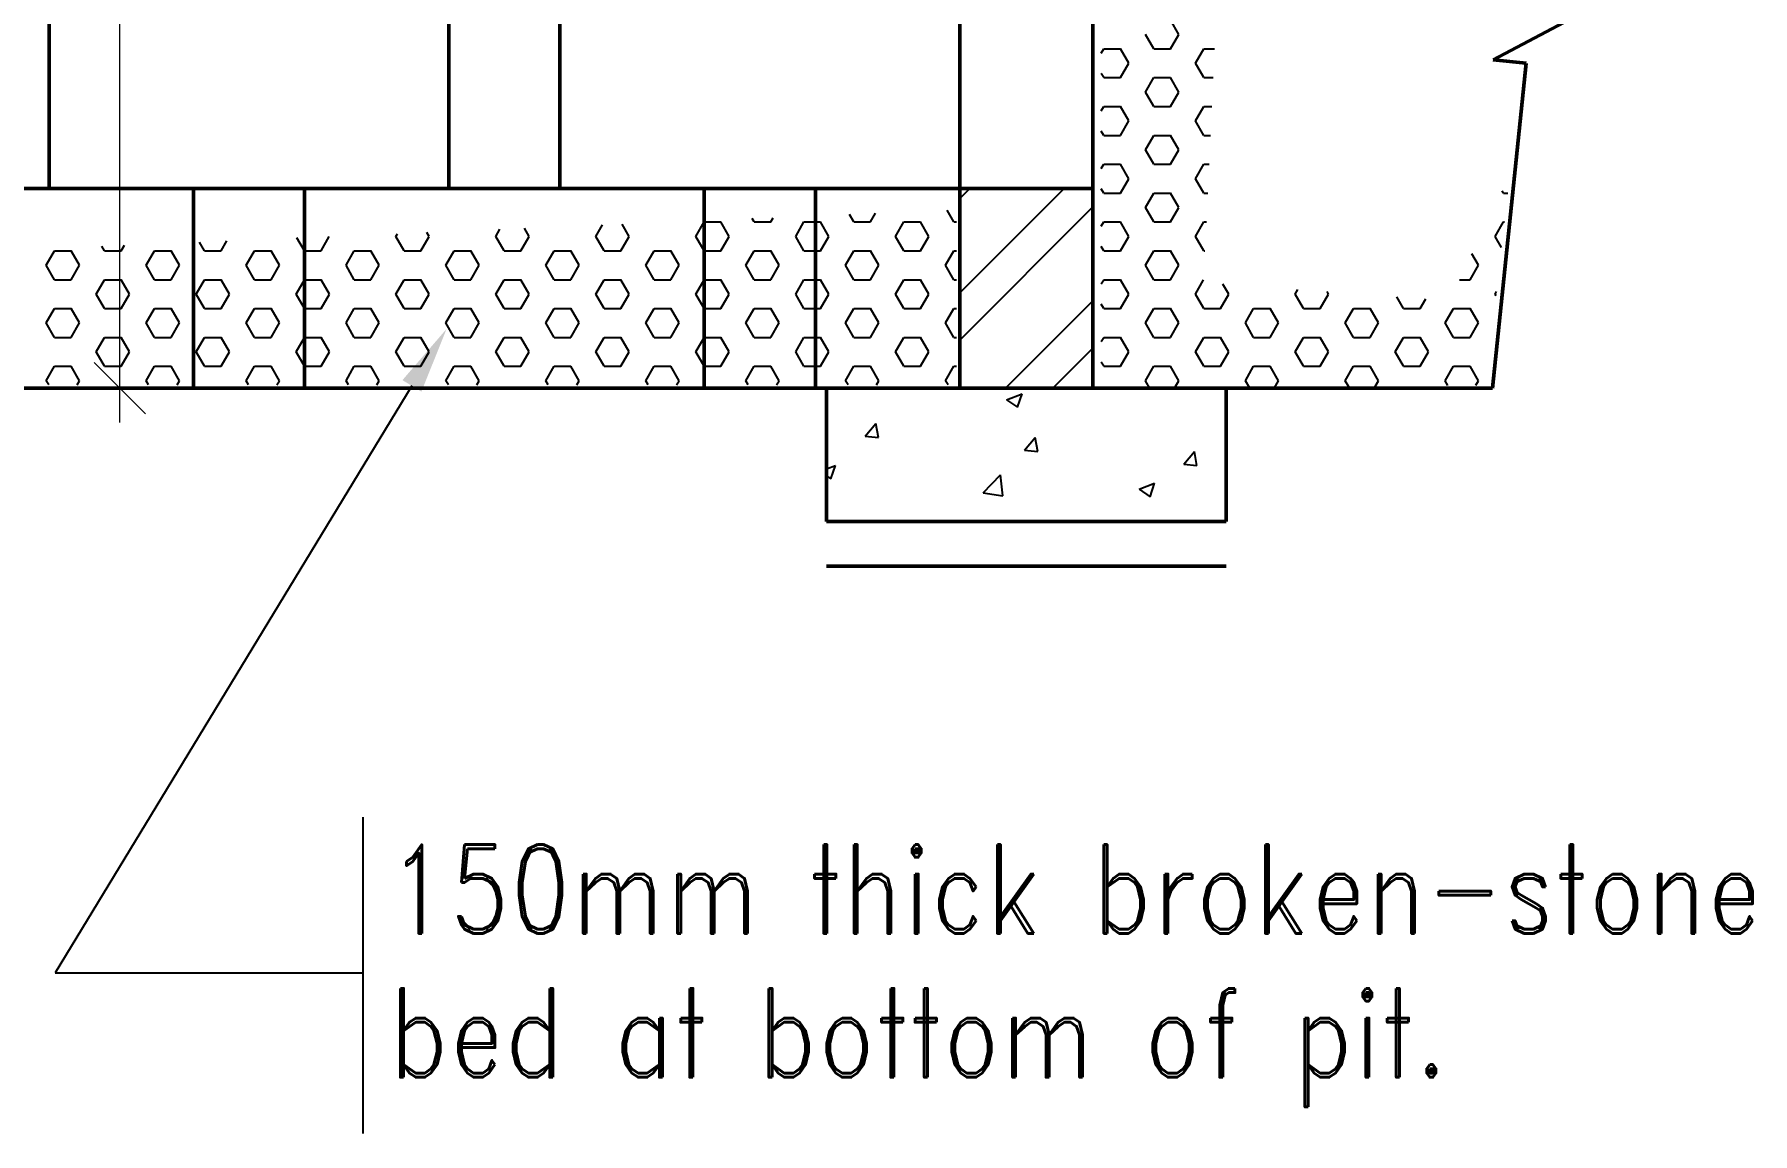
# Model space of a CAD drawing. Header units: inches. Extents: x 23 to 2032867, y 13 to 664695.
# Drawn here: x 1074207 to 1077375, y 493148 to 495174 of the extents above; entities that cross this region are included whole.
import ezdxf

# ---------------------------------------------------------------- set-up
doc = ezdxf.new("R2010")
doc.units = ezdxf.units.IN
doc.header["$MEASUREMENT"] = 0
for name, color, linetype, lineweight in [('DIMINT', 4, 'Continuous', 0), ('TXT2', 7, 'Continuous', 0), ('WALLS', 7, 'Continuous', 50)]:
    doc.layers.add(name, color=color, linetype=linetype, lineweight=lineweight)
doc.styles.add('TXT1', font='romand__.ttf', dxfattribs={"width": 0.8, "height": 100})

msp = doc.modelspace()

# ---------------------------------------------------------------- linework, layer by layer
at = {"color": 0}
for p, q in [((1076270.98, 495147.83, 0), (1076255.624, 495174.428, 0)), ((1076317.049, 495174.428, 0), (1076301.693, 495201.025, 0)), ((1076301.693, 495147.83, 0), (1076317.049, 495174.428, 0)), ((1076174.338, 495140.028, 0), (1076178.843, 495147.83, 0)), ((1076178.843, 495147.83, 0), (1076209.555, 495147.83, 0)), ((1076224.911, 495121.232, 0), (1076209.555, 495147.83, 0)), ((1076270.98, 495147.83, 0), (1076301.693, 495147.83, 0)), ((1076347.761, 495121.232, 0), (1076363.118, 495147.83, 0)), ((1076363.118, 495147.83, 0), (1076383.29, 495147.83, 0)), ((1076209.555, 495094.634, 0), (1076224.911, 495121.232, 0)), ((1076363.118, 495094.634, 0), (1076347.761, 495121.232, 0)), ((1076178.843, 495094.634, 0), (1076174.338, 495102.436, 0)), ((1076178.843, 495094.634, 0), (1076209.555, 495094.634, 0)), ((1076255.624, 495068.036, 0), (1076270.98, 495094.634, 0)), ((1076270.98, 495094.634, 0), (1076301.693, 495094.634, 0)), ((1076317.049, 495068.036, 0), (1076301.693, 495094.634, 0)), ((1076363.118, 495094.634, 0), (1076380.751, 495094.634, 0)), ((1076270.98, 495041.439, 0), (1076255.624, 495068.036, 0)), ((1076301.693, 495041.439, 0), (1076317.049, 495068.036, 0)), ((1076174.338, 495033.637, 0), (1076178.843, 495041.439, 0)), ((1076178.843, 495041.439, 0), (1076209.555, 495041.439, 0)), ((1076224.911, 495014.841, 0), (1076209.555, 495041.439, 0)), ((1076209.555, 494988.243, 0), (1076224.911, 495014.841, 0)), ((1076270.98, 495041.439, 0), (1076301.693, 495041.439, 0)), ((1076347.761, 495014.841, 0), (1076363.118, 495041.439, 0)), ((1076363.118, 494988.243, 0), (1076347.761, 495014.841, 0)), ((1076363.118, 495041.439, 0), (1076378.211, 495041.439, 0)), ((1076178.843, 494988.243, 0), (1076174.338, 494996.045, 0)), ((1076178.843, 494988.243, 0), (1076209.555, 494988.243, 0)), ((1076255.624, 494961.645, 0), (1076270.98, 494988.243, 0)), ((1076270.98, 494988.243, 0), (1076301.693, 494988.243, 0)), ((1076317.049, 494961.645, 0), (1076301.693, 494988.243, 0)), ((1076363.118, 494988.243, 0), (1076375.672, 494988.243, 0)), ((1076270.98, 494935.047, 0), (1076255.624, 494961.645, 0)), ((1076301.693, 494935.047, 0), (1076317.049, 494961.645, 0)), ((1076174.338, 494927.245, 0), (1076178.843, 494935.047, 0)), ((1076178.843, 494935.047, 0), (1076209.555, 494935.047, 0)), ((1076224.911, 494908.45, 0), (1076209.555, 494935.047, 0)), ((1076270.98, 494935.047, 0), (1076301.693, 494935.047, 0)), ((1076347.761, 494908.45, 0), (1076363.118, 494935.047, 0)), ((1076363.118, 494935.047, 0), (1076373.133, 494935.047, 0)), ((1075913.107, 494697.849, 0), (1076105.856, 494890.598, 0)), ((1075913.107, 494871.585, 0), (1075932.12, 494890.598, 0)), ((1076178.843, 494881.852, 0), (1076174.338, 494889.654, 0)), ((1076209.555, 494881.852, 0), (1076224.911, 494908.45, 0)), ((1076363.118, 494881.852, 0), (1076347.761, 494908.45, 0)), ((1076915.943, 494881.852, 0), (1076913.375, 494886.3, 0)), ((1075913.107, 494610.981, 0), (1076158.807, 494856.681, 0)), ((1076178.843, 494881.852, 0), (1076209.555, 494881.852, 0)), ((1076255.624, 494855.254, 0), (1076270.98, 494881.852, 0)), ((1076270.98, 494828.656, 0), (1076255.624, 494855.254, 0)), ((1076270.98, 494881.852, 0), (1076301.693, 494881.852, 0)), ((1076317.049, 494855.254, 0), (1076301.693, 494881.852, 0)), ((1076301.693, 494828.656, 0), (1076317.049, 494855.254, 0)), ((1076363.118, 494881.852, 0), (1076370.594, 494881.852, 0)), ((1076915.943, 494881.852, 0), (1076923.875, 494881.852, 0)), ((1075242.111, 494802.058, 0), (1075254.284, 494823.142, 0)), ((1075303.536, 494802.058, 0), (1075290.474, 494824.683, 0)), ((1075426.386, 494802.058, 0), (1075441.743, 494828.656, 0)), ((1075441.743, 494828.656, 0), (1075472.455, 494828.656, 0)), ((1075487.811, 494802.058, 0), (1075472.455, 494828.656, 0)), ((1075533.88, 494828.656, 0), (1075530.281, 494834.891, 0)), ((1075533.88, 494828.656, 0), (1075564.593, 494828.656, 0)), ((1075564.593, 494828.656, 0), (1075569.147, 494836.545, 0)), ((1075610.661, 494802.058, 0), (1075626.018, 494828.656, 0)), ((1075626.018, 494828.656, 0), (1075656.73, 494828.656, 0)), ((1075672.086, 494802.058, 0), (1075656.73, 494828.656, 0)), ((1075718.155, 494828.656, 0), (1075710.135, 494842.547, 0)), ((1075718.155, 494828.656, 0), (1075748.868, 494828.656, 0)), ((1075748.868, 494828.656, 0), (1075758.065, 494844.587, 0)), ((1075794.936, 494802.058, 0), (1075810.293, 494828.656, 0)), ((1075810.293, 494828.656, 0), (1075841.005, 494828.656, 0)), ((1075856.361, 494802.058, 0), (1075841.005, 494828.656, 0)), ((1075902.43, 494828.656, 0), (1075889.99, 494850.203, 0)), ((1075902.43, 494828.656, 0), (1075907.344, 494828.656, 0)), ((1076174.338, 494820.854, 0), (1076178.843, 494828.656, 0)), ((1076178.843, 494828.656, 0), (1076209.555, 494828.656, 0)), ((1076224.911, 494802.058, 0), (1076209.555, 494828.656, 0)), ((1076270.98, 494828.656, 0), (1076301.693, 494828.656, 0)), ((1076347.761, 494802.058, 0), (1076363.118, 494828.656, 0)), ((1076363.118, 494828.656, 0), (1076368.055, 494828.656, 0)), ((1076900.586, 494802.058, 0), (1076915.943, 494828.656, 0)), ((1076915.943, 494828.656, 0), (1076917.815, 494828.656, 0)), ((1074520.368, 494775.461, 0), (1074511.104, 494791.506, 0)), ((1074551.08, 494775.461, 0), (1074561.585, 494793.655, 0)), ((1074704.643, 494775.461, 0), (1074690.958, 494799.162, 0)), ((1074735.355, 494775.461, 0), (1074750.503, 494801.697, 0)), ((1074873.561, 494802.058, 0), (1074876.448, 494807.058, 0)), ((1074888.918, 494775.461, 0), (1074873.561, 494802.058, 0)), ((1074919.63, 494775.461, 0), (1074934.986, 494802.058, 0)), ((1074934.986, 494802.058, 0), (1074930.765, 494809.37, 0)), ((1075057.836, 494802.058, 0), (1075065.366, 494815.1, 0)), ((1075073.193, 494775.461, 0), (1075057.836, 494802.058, 0)), ((1075103.905, 494775.461, 0), (1075119.261, 494802.058, 0)), ((1075119.261, 494802.058, 0), (1075110.62, 494817.027, 0)), ((1075257.468, 494775.461, 0), (1075242.111, 494802.058, 0)), ((1075288.18, 494775.461, 0), (1075303.536, 494802.058, 0)), ((1075441.743, 494775.461, 0), (1075426.386, 494802.058, 0)), ((1075472.455, 494775.461, 0), (1075487.811, 494802.058, 0)), ((1075626.018, 494775.461, 0), (1075610.661, 494802.058, 0)), ((1075656.73, 494775.461, 0), (1075672.086, 494802.058, 0)), ((1075810.293, 494775.461, 0), (1075794.936, 494802.058, 0)), ((1075841.005, 494775.461, 0), (1075856.361, 494802.058, 0)), ((1076209.555, 494775.461, 0), (1076224.911, 494802.058, 0)), ((1076363.118, 494775.461, 0), (1076347.761, 494802.058, 0)), ((1076912.445, 494781.519, 0), (1076900.586, 494802.058, 0)), ((1074228.599, 494748.863, 0), (1074243.955, 494775.461, 0)), ((1074243.955, 494775.461, 0), (1074274.668, 494775.461, 0)), ((1074290.024, 494748.863, 0), (1074274.668, 494775.461, 0)), ((1074336.093, 494775.461, 0), (1074331.249, 494783.85, 0)), ((1074336.093, 494775.461, 0), (1074366.805, 494775.461, 0)), ((1074366.805, 494775.461, 0), (1074372.667, 494785.613, 0)), ((1074412.874, 494748.863, 0), (1074428.23, 494775.461, 0)), ((1074428.23, 494775.461, 0), (1074458.943, 494775.461, 0)), ((1074474.299, 494748.863, 0), (1074458.943, 494775.461, 0)), ((1074520.368, 494775.461, 0), (1074551.08, 494775.461, 0)), ((1074597.149, 494748.863, 0), (1074612.505, 494775.461, 0)), ((1074612.505, 494775.461, 0), (1074643.218, 494775.461, 0)), ((1074658.574, 494748.863, 0), (1074643.218, 494775.461, 0)), ((1074704.643, 494775.461, 0), (1074735.355, 494775.461, 0)), ((1074781.424, 494748.863, 0), (1074796.78, 494775.461, 0)), ((1074796.78, 494775.461, 0), (1074827.493, 494775.461, 0)), ((1074842.849, 494748.863, 0), (1074827.493, 494775.461, 0)), ((1074888.918, 494775.461, 0), (1074919.63, 494775.461, 0)), ((1074965.699, 494748.863, 0), (1074981.055, 494775.461, 0)), ((1074981.055, 494775.461, 0), (1075011.768, 494775.461, 0)), ((1075027.124, 494748.863, 0), (1075011.768, 494775.461, 0)), ((1075073.193, 494775.461, 0), (1075103.905, 494775.461, 0)), ((1075149.974, 494748.863, 0), (1075165.33, 494775.461, 0)), ((1075165.33, 494775.461, 0), (1075196.043, 494775.461, 0)), ((1075211.399, 494748.863, 0), (1075196.043, 494775.461, 0)), ((1075257.468, 494775.461, 0), (1075288.18, 494775.461, 0)), ((1075334.249, 494748.863, 0), (1075349.605, 494775.461, 0)), ((1075349.605, 494775.461, 0), (1075380.318, 494775.461, 0)), ((1075395.674, 494748.863, 0), (1075380.318, 494775.461, 0)), ((1075441.743, 494775.461, 0), (1075472.455, 494775.461, 0)), ((1075518.524, 494748.863, 0), (1075533.88, 494775.461, 0)), ((1075533.88, 494775.461, 0), (1075564.593, 494775.461, 0)), ((1075579.949, 494748.863, 0), (1075564.593, 494775.461, 0)), ((1075626.018, 494775.461, 0), (1075656.73, 494775.461, 0)), ((1075702.799, 494748.863, 0), (1075718.155, 494775.461, 0)), ((1075718.155, 494775.461, 0), (1075748.868, 494775.461, 0)), ((1075764.224, 494748.863, 0), (1075748.868, 494775.461, 0)), ((1075810.293, 494775.461, 0), (1075841.005, 494775.461, 0)), ((1075887.074, 494748.863, 0), (1075902.43, 494775.461, 0)), ((1075902.43, 494775.461, 0), (1075907.344, 494775.461, 0)), ((1076178.843, 494775.461, 0), (1076174.338, 494783.263, 0)), ((1076178.843, 494775.461, 0), (1076209.555, 494775.461, 0)), ((1076255.624, 494748.863, 0), (1076270.98, 494775.461, 0)), ((1076270.98, 494775.461, 0), (1076301.693, 494775.461, 0)), ((1076317.049, 494748.863, 0), (1076301.693, 494775.461, 0)), ((1076363.118, 494775.461, 0), (1076365.516, 494775.461, 0)), ((1076869.874, 494748.863, 0), (1076857.677, 494769.989, 0)), ((1074243.955, 494722.265, 0), (1074228.599, 494748.863, 0)), ((1074274.668, 494722.265, 0), (1074290.024, 494748.863, 0)), ((1074428.23, 494722.265, 0), (1074412.874, 494748.863, 0)), ((1074458.943, 494722.265, 0), (1074474.299, 494748.863, 0)), ((1074612.505, 494722.265, 0), (1074597.149, 494748.863, 0)), ((1074643.218, 494722.265, 0), (1074658.574, 494748.863, 0)), ((1074796.78, 494722.265, 0), (1074781.424, 494748.863, 0)), ((1074827.493, 494722.265, 0), (1074842.849, 494748.863, 0)), ((1074981.055, 494722.265, 0), (1074965.699, 494748.863, 0)), ((1075011.768, 494722.265, 0), (1075027.124, 494748.863, 0)), ((1075165.33, 494722.265, 0), (1075149.974, 494748.863, 0)), ((1075196.043, 494722.265, 0), (1075211.399, 494748.863, 0)), ((1075349.605, 494722.265, 0), (1075334.249, 494748.863, 0)), ((1075380.318, 494722.265, 0), (1075395.674, 494748.863, 0)), ((1075533.88, 494722.265, 0), (1075518.524, 494748.863, 0)), ((1075564.593, 494722.265, 0), (1075579.949, 494748.863, 0)), ((1075718.155, 494722.265, 0), (1075702.799, 494748.863, 0)), ((1075748.868, 494722.265, 0), (1075764.224, 494748.863, 0)), ((1075902.43, 494722.265, 0), (1075887.074, 494748.863, 0)), ((1076270.98, 494722.265, 0), (1076255.624, 494748.863, 0)), ((1076301.693, 494722.265, 0), (1076317.049, 494748.863, 0)), ((1076854.518, 494722.265, 0), (1076869.874, 494748.863, 0)), ((1074243.955, 494722.265, 0), (1074274.668, 494722.265, 0)), ((1074320.736, 494695.667, 0), (1074336.093, 494722.265, 0)), ((1074336.093, 494722.265, 0), (1074366.805, 494722.265, 0)), ((1074382.161, 494695.667, 0), (1074366.805, 494722.265, 0)), ((1074428.23, 494722.265, 0), (1074458.943, 494722.265, 0)), ((1074505.011, 494695.667, 0), (1074520.368, 494722.265, 0)), ((1074520.368, 494722.265, 0), (1074551.08, 494722.265, 0)), ((1074566.436, 494695.667, 0), (1074551.08, 494722.265, 0)), ((1074612.505, 494722.265, 0), (1074643.218, 494722.265, 0)), ((1074689.286, 494695.667, 0), (1074704.643, 494722.265, 0)), ((1074704.643, 494722.265, 0), (1074735.355, 494722.265, 0)), ((1074750.711, 494695.667, 0), (1074735.355, 494722.265, 0)), ((1074796.78, 494722.265, 0), (1074827.493, 494722.265, 0)), ((1074873.561, 494695.667, 0), (1074888.918, 494722.265, 0)), ((1074888.918, 494722.265, 0), (1074919.63, 494722.265, 0)), ((1074934.986, 494695.667, 0), (1074919.63, 494722.265, 0)), ((1074981.055, 494722.265, 0), (1075011.768, 494722.265, 0)), ((1075057.836, 494695.667, 0), (1075073.193, 494722.265, 0)), ((1075073.193, 494722.265, 0), (1075103.905, 494722.265, 0)), ((1075119.261, 494695.667, 0), (1075103.905, 494722.265, 0)), ((1075165.33, 494722.265, 0), (1075196.043, 494722.265, 0)), ((1075242.111, 494695.667, 0), (1075257.468, 494722.265, 0)), ((1075257.468, 494722.265, 0), (1075288.18, 494722.265, 0)), ((1075303.536, 494695.667, 0), (1075288.18, 494722.265, 0)), ((1075349.605, 494722.265, 0), (1075380.318, 494722.265, 0)), ((1075426.386, 494695.667, 0), (1075441.743, 494722.265, 0)), ((1075441.743, 494722.265, 0), (1075472.455, 494722.265, 0)), ((1075487.811, 494695.667, 0), (1075472.455, 494722.265, 0)), ((1075533.88, 494722.265, 0), (1075564.593, 494722.265, 0)), ((1075610.661, 494695.667, 0), (1075626.018, 494722.265, 0)), ((1075626.018, 494722.265, 0), (1075656.73, 494722.265, 0)), ((1075672.086, 494695.667, 0), (1075656.73, 494722.265, 0)), ((1075718.155, 494722.265, 0), (1075748.868, 494722.265, 0)), ((1075794.936, 494695.667, 0), (1075810.293, 494722.265, 0)), ((1075810.293, 494722.265, 0), (1075841.005, 494722.265, 0)), ((1075856.361, 494695.667, 0), (1075841.005, 494722.265, 0)), ((1075902.43, 494722.265, 0), (1075907.344, 494722.265, 0)), ((1076174.338, 494714.463, 0), (1076178.843, 494722.265, 0)), ((1076178.843, 494722.265, 0), (1076209.555, 494722.265, 0)), ((1076224.911, 494695.667, 0), (1076209.555, 494722.265, 0)), ((1076270.98, 494722.265, 0), (1076301.693, 494722.265, 0)), ((1076347.761, 494695.667, 0), (1076362.965, 494722, 0)), ((1076409.186, 494695.667, 0), (1076398.581, 494714.035, 0)), ((1076532.036, 494695.667, 0), (1076536.876, 494704.05, 0)), ((1076593.461, 494695.667, 0), (1076590.872, 494700.152, 0)), ((1076834.823, 494722.265, 0), (1076854.518, 494722.265, 0)), ((1076900.586, 494695.667, 0), (1076903.175, 494700.151, 0)), ((1074228.599, 494642.471, 0), (1074243.955, 494669.069, 0)), ((1074243.955, 494669.069, 0), (1074274.668, 494669.069, 0)), ((1074290.024, 494642.471, 0), (1074274.668, 494669.069, 0)), ((1074336.093, 494669.069, 0), (1074320.736, 494695.667, 0)), ((1074336.093, 494669.069, 0), (1074366.805, 494669.069, 0)), ((1074366.805, 494669.069, 0), (1074382.161, 494695.667, 0)), ((1074412.874, 494642.471, 0), (1074428.23, 494669.069, 0)), ((1074428.23, 494669.069, 0), (1074458.943, 494669.069, 0)), ((1074474.299, 494642.471, 0), (1074458.943, 494669.069, 0)), ((1074520.368, 494669.069, 0), (1074505.011, 494695.667, 0)), ((1074520.368, 494669.069, 0), (1074551.08, 494669.069, 0)), ((1074551.08, 494669.069, 0), (1074566.436, 494695.667, 0)), ((1074597.149, 494642.471, 0), (1074612.505, 494669.069, 0)), ((1074612.505, 494669.069, 0), (1074643.218, 494669.069, 0)), ((1074658.574, 494642.471, 0), (1074643.218, 494669.069, 0)), ((1074704.643, 494669.069, 0), (1074689.286, 494695.667, 0)), ((1074704.643, 494669.069, 0), (1074735.355, 494669.069, 0)), ((1074735.355, 494669.069, 0), (1074750.711, 494695.667, 0)), ((1074781.424, 494642.471, 0), (1074796.78, 494669.069, 0)), ((1074796.78, 494669.069, 0), (1074827.493, 494669.069, 0)), ((1074842.849, 494642.471, 0), (1074827.493, 494669.069, 0)), ((1074888.918, 494669.069, 0), (1074873.561, 494695.667, 0)), ((1074888.918, 494669.069, 0), (1074919.63, 494669.069, 0)), ((1074919.63, 494669.069, 0), (1074934.986, 494695.667, 0)), ((1074965.699, 494642.471, 0), (1074981.055, 494669.069, 0)), ((1074981.055, 494669.069, 0), (1075011.768, 494669.069, 0)), ((1075027.124, 494642.471, 0), (1075011.768, 494669.069, 0)), ((1075073.193, 494669.069, 0), (1075057.836, 494695.667, 0)), ((1075073.193, 494669.069, 0), (1075103.905, 494669.069, 0)), ((1075103.905, 494669.069, 0), (1075119.261, 494695.667, 0)), ((1075149.974, 494642.471, 0), (1075165.33, 494669.069, 0)), ((1075165.33, 494669.069, 0), (1075196.043, 494669.069, 0)), ((1075211.399, 494642.471, 0), (1075196.043, 494669.069, 0)), ((1075257.468, 494669.069, 0), (1075242.111, 494695.667, 0)), ((1075257.468, 494669.069, 0), (1075288.18, 494669.069, 0)), ((1075288.18, 494669.069, 0), (1075303.536, 494695.667, 0)), ((1075334.249, 494642.471, 0), (1075349.605, 494669.069, 0)), ((1075349.605, 494669.069, 0), (1075380.318, 494669.069, 0)), ((1075395.674, 494642.471, 0), (1075380.318, 494669.069, 0)), ((1075441.743, 494669.069, 0), (1075426.386, 494695.667, 0)), ((1075441.743, 494669.069, 0), (1075472.455, 494669.069, 0)), ((1075472.455, 494669.069, 0), (1075487.811, 494695.667, 0)), ((1075518.524, 494642.471, 0), (1075533.88, 494669.069, 0)), ((1075533.88, 494669.069, 0), (1075564.593, 494669.069, 0)), ((1075579.949, 494642.471, 0), (1075564.593, 494669.069, 0)), ((1075626.018, 494669.069, 0), (1075610.661, 494695.667, 0)), ((1075626.018, 494669.069, 0), (1075656.73, 494669.069, 0)), ((1075656.73, 494669.069, 0), (1075672.086, 494695.667, 0)), ((1075702.799, 494642.471, 0), (1075718.155, 494669.069, 0)), ((1075718.155, 494669.069, 0), (1075748.868, 494669.069, 0)), ((1075764.224, 494642.471, 0), (1075748.868, 494669.069, 0)), ((1075810.293, 494669.069, 0), (1075794.936, 494695.667, 0)), ((1075810.293, 494669.069, 0), (1075841.005, 494669.069, 0)), ((1075841.005, 494669.069, 0), (1075856.361, 494695.667, 0)), ((1075887.074, 494642.471, 0), (1075902.43, 494669.069, 0)), ((1075902.43, 494669.069, 0), (1075907.344, 494669.069, 0)), ((1075997.91, 494522.048, 0), (1076158.807, 494682.945, 0)), ((1076178.843, 494669.069, 0), (1076174.338, 494676.871, 0)), ((1076178.843, 494669.069, 0), (1076209.555, 494669.069, 0)), ((1076209.555, 494669.069, 0), (1076224.911, 494695.667, 0)), ((1076255.624, 494642.471, 0), (1076270.98, 494669.069, 0)), ((1076270.98, 494669.069, 0), (1076301.693, 494669.069, 0)), ((1076317.049, 494642.471, 0), (1076301.693, 494669.069, 0)), ((1076363.118, 494669.069, 0), (1076347.761, 494695.667, 0)), ((1076363.118, 494669.069, 0), (1076393.83, 494669.069, 0)), ((1076393.83, 494669.069, 0), (1076409.186, 494695.667, 0)), ((1076439.899, 494642.471, 0), (1076455.255, 494669.069, 0)), ((1076455.255, 494669.069, 0), (1076485.968, 494669.069, 0)), ((1076501.324, 494642.471, 0), (1076485.968, 494669.069, 0)), ((1076547.393, 494669.069, 0), (1076532.036, 494695.667, 0)), ((1076547.393, 494669.069, 0), (1076578.105, 494669.069, 0)), ((1076578.105, 494669.069, 0), (1076593.461, 494695.667, 0)), ((1076624.174, 494642.471, 0), (1076639.53, 494669.069, 0)), ((1076639.53, 494669.069, 0), (1076670.243, 494669.069, 0)), ((1076685.599, 494642.471, 0), (1076670.243, 494669.069, 0)), ((1076731.668, 494669.069, 0), (1076719.066, 494690.896, 0)), ((1076731.668, 494669.069, 0), (1076762.38, 494669.069, 0)), ((1076762.38, 494669.069, 0), (1076772.744, 494687.02, 0)), ((1076808.449, 494642.471, 0), (1076823.805, 494669.069, 0)), ((1076823.805, 494669.069, 0), (1076854.518, 494669.069, 0)), ((1076869.874, 494642.471, 0), (1076854.518, 494669.069, 0)), ((1076902.322, 494692.661, 0), (1076900.586, 494695.667, 0)), ((1074243.955, 494615.874, 0), (1074228.599, 494642.471, 0)), ((1074274.668, 494615.874, 0), (1074290.024, 494642.471, 0)), ((1074428.23, 494615.874, 0), (1074412.874, 494642.471, 0)), ((1074458.943, 494615.874, 0), (1074474.299, 494642.471, 0)), ((1074612.505, 494615.874, 0), (1074597.149, 494642.471, 0)), ((1074643.218, 494615.874, 0), (1074658.574, 494642.471, 0)), ((1074796.78, 494615.874, 0), (1074781.424, 494642.471, 0)), ((1074827.493, 494615.874, 0), (1074842.849, 494642.471, 0)), ((1074981.055, 494615.874, 0), (1074965.699, 494642.471, 0)), ((1075011.768, 494615.874, 0), (1075027.124, 494642.471, 0)), ((1075165.33, 494615.874, 0), (1075149.974, 494642.471, 0)), ((1075196.043, 494615.874, 0), (1075211.399, 494642.471, 0)), ((1075349.605, 494615.874, 0), (1075334.249, 494642.471, 0)), ((1075380.318, 494615.874, 0), (1075395.674, 494642.471, 0)), ((1075533.88, 494615.874, 0), (1075518.524, 494642.471, 0)), ((1075564.593, 494615.874, 0), (1075579.949, 494642.471, 0)), ((1075718.155, 494615.874, 0), (1075702.799, 494642.471, 0)), ((1075748.868, 494615.874, 0), (1075764.224, 494642.471, 0)), ((1075902.43, 494615.874, 0), (1075887.074, 494642.471, 0)), ((1076270.98, 494615.874, 0), (1076255.624, 494642.471, 0)), ((1076301.693, 494615.874, 0), (1076317.049, 494642.471, 0)), ((1076455.255, 494615.874, 0), (1076439.899, 494642.471, 0)), ((1076485.968, 494615.874, 0), (1076501.324, 494642.471, 0)), ((1076639.53, 494615.874, 0), (1076624.174, 494642.471, 0)), ((1076670.243, 494615.874, 0), (1076685.599, 494642.471, 0)), ((1076823.805, 494615.874, 0), (1076808.449, 494642.471, 0)), ((1076854.518, 494615.874, 0), (1076869.874, 494642.471, 0)), ((1074243.955, 494615.874, 0), (1074274.668, 494615.874, 0)), ((1074320.736, 494589.276, 0), (1074336.093, 494615.874, 0)), ((1074336.093, 494615.874, 0), (1074366.805, 494615.874, 0)), ((1074382.161, 494589.276, 0), (1074366.805, 494615.874, 0)), ((1074428.23, 494615.874, 0), (1074458.943, 494615.874, 0)), ((1074505.011, 494589.276, 0), (1074520.368, 494615.874, 0)), ((1074520.368, 494615.874, 0), (1074551.08, 494615.874, 0)), ((1074566.436, 494589.276, 0), (1074551.08, 494615.874, 0)), ((1074612.505, 494615.874, 0), (1074643.218, 494615.874, 0)), ((1074689.286, 494589.276, 0), (1074704.643, 494615.874, 0)), ((1074704.643, 494615.874, 0), (1074735.355, 494615.874, 0)), ((1074750.711, 494589.276, 0), (1074735.355, 494615.874, 0)), ((1074796.78, 494615.874, 0), (1074827.493, 494615.874, 0)), ((1074873.561, 494589.276, 0), (1074888.918, 494615.874, 0)), ((1074888.918, 494615.874, 0), (1074919.63, 494615.874, 0)), ((1074934.986, 494589.276, 0), (1074919.63, 494615.874, 0)), ((1074981.055, 494615.874, 0), (1075011.768, 494615.874, 0)), ((1075057.836, 494589.276, 0), (1075073.193, 494615.874, 0)), ((1075073.193, 494615.874, 0), (1075103.905, 494615.874, 0)), ((1075119.261, 494589.276, 0), (1075103.905, 494615.874, 0)), ((1075165.33, 494615.874, 0), (1075196.043, 494615.874, 0)), ((1075242.111, 494589.276, 0), (1075257.468, 494615.874, 0)), ((1075257.468, 494615.874, 0), (1075288.18, 494615.874, 0)), ((1075303.536, 494589.276, 0), (1075288.18, 494615.874, 0)), ((1075349.605, 494615.874, 0), (1075380.318, 494615.874, 0)), ((1075426.386, 494589.276, 0), (1075441.743, 494615.874, 0)), ((1075441.743, 494615.874, 0), (1075472.455, 494615.874, 0)), ((1075487.811, 494589.276, 0), (1075472.455, 494615.874, 0)), ((1075533.88, 494615.874, 0), (1075564.593, 494615.874, 0)), ((1075610.661, 494589.276, 0), (1075626.018, 494615.874, 0)), ((1075626.018, 494615.874, 0), (1075656.73, 494615.874, 0)), ((1075672.086, 494589.276, 0), (1075656.73, 494615.874, 0)), ((1075718.155, 494615.874, 0), (1075748.868, 494615.874, 0)), ((1075794.936, 494589.276, 0), (1075810.293, 494615.874, 0)), ((1075810.293, 494615.874, 0), (1075841.005, 494615.874, 0)), ((1075856.361, 494589.276, 0), (1075841.005, 494615.874, 0)), ((1075902.43, 494615.874, 0), (1075907.344, 494615.874, 0)), ((1076174.338, 494608.072, 0), (1076178.843, 494615.874, 0)), ((1076178.843, 494615.874, 0), (1076209.555, 494615.874, 0)), ((1076224.911, 494589.276, 0), (1076209.555, 494615.874, 0)), ((1076270.98, 494615.874, 0), (1076301.693, 494615.874, 0)), ((1076347.761, 494589.276, 0), (1076363.118, 494615.874, 0)), ((1076363.118, 494615.874, 0), (1076393.83, 494615.874, 0)), ((1076409.186, 494589.276, 0), (1076393.83, 494615.874, 0)), ((1076455.255, 494615.874, 0), (1076485.968, 494615.874, 0)), ((1076532.036, 494589.276, 0), (1076547.393, 494615.874, 0)), ((1076547.393, 494615.874, 0), (1076578.105, 494615.874, 0)), ((1076593.461, 494589.276, 0), (1076578.105, 494615.874, 0)), ((1076639.53, 494615.874, 0), (1076670.243, 494615.874, 0)), ((1076716.311, 494589.276, 0), (1076731.668, 494615.874, 0)), ((1076731.668, 494615.874, 0), (1076762.38, 494615.874, 0)), ((1076777.736, 494589.276, 0), (1076762.38, 494615.874, 0)), ((1076823.805, 494615.874, 0), (1076854.518, 494615.874, 0)), ((1074336.093, 494562.678, 0), (1074320.736, 494589.276, 0)), ((1074366.805, 494562.678, 0), (1074382.161, 494589.276, 0)), ((1074520.368, 494562.678, 0), (1074505.011, 494589.276, 0)), ((1074551.08, 494562.678, 0), (1074566.436, 494589.276, 0)), ((1074704.643, 494562.678, 0), (1074689.286, 494589.276, 0)), ((1074735.355, 494562.678, 0), (1074750.711, 494589.276, 0)), ((1074888.918, 494562.678, 0), (1074873.561, 494589.276, 0)), ((1074919.63, 494562.678, 0), (1074934.986, 494589.276, 0)), ((1075073.193, 494562.678, 0), (1075057.836, 494589.276, 0)), ((1075103.905, 494562.678, 0), (1075119.261, 494589.276, 0)), ((1075257.468, 494562.678, 0), (1075242.111, 494589.276, 0)), ((1075288.18, 494562.678, 0), (1075303.536, 494589.276, 0)), ((1075441.743, 494562.678, 0), (1075426.386, 494589.276, 0)), ((1075472.455, 494562.678, 0), (1075487.811, 494589.276, 0)), ((1075626.018, 494562.678, 0), (1075610.661, 494589.276, 0)), ((1075656.73, 494562.678, 0), (1075672.086, 494589.276, 0)), ((1075810.293, 494562.678, 0), (1075794.936, 494589.276, 0)), ((1075841.005, 494562.678, 0), (1075856.361, 494589.276, 0)), ((1076084.778, 494522.048, 0), (1076158.807, 494596.077, 0)), ((1076178.843, 494562.678, 0), (1076174.338, 494570.48, 0)), ((1076209.555, 494562.678, 0), (1076224.911, 494589.276, 0)), ((1076363.118, 494562.678, 0), (1076347.761, 494589.276, 0)), ((1076393.83, 494562.678, 0), (1076409.186, 494589.276, 0)), ((1076547.393, 494562.678, 0), (1076532.036, 494589.276, 0)), ((1076578.105, 494562.678, 0), (1076593.461, 494589.276, 0)), ((1076731.668, 494562.678, 0), (1076716.311, 494589.276, 0)), ((1076762.38, 494562.678, 0), (1076777.736, 494589.276, 0)), ((1074228.599, 494536.08, 0), (1074243.955, 494562.678, 0)), ((1074243.955, 494562.678, 0), (1074274.668, 494562.678, 0)), ((1074290.024, 494536.08, 0), (1074274.668, 494562.678, 0)), ((1074336.093, 494562.678, 0), (1074366.805, 494562.678, 0)), ((1074412.874, 494536.08, 0), (1074428.23, 494562.678, 0)), ((1074428.23, 494562.678, 0), (1074458.943, 494562.678, 0)), ((1074474.299, 494536.08, 0), (1074458.943, 494562.678, 0)), ((1074520.368, 494562.678, 0), (1074551.08, 494562.678, 0)), ((1074597.149, 494536.08, 0), (1074612.505, 494562.678, 0)), ((1074612.505, 494562.678, 0), (1074643.218, 494562.678, 0)), ((1074658.574, 494536.08, 0), (1074643.218, 494562.678, 0)), ((1074704.643, 494562.678, 0), (1074735.355, 494562.678, 0)), ((1074781.424, 494536.08, 0), (1074796.78, 494562.678, 0)), ((1074796.78, 494562.678, 0), (1074827.493, 494562.678, 0)), ((1074842.849, 494536.08, 0), (1074827.493, 494562.678, 0)), ((1074888.918, 494562.678, 0), (1074919.63, 494562.678, 0)), ((1074965.699, 494536.08, 0), (1074981.055, 494562.678, 0)), ((1074981.055, 494562.678, 0), (1075011.768, 494562.678, 0)), ((1075027.124, 494536.08, 0), (1075011.768, 494562.678, 0)), ((1075073.193, 494562.678, 0), (1075103.905, 494562.678, 0)), ((1075149.974, 494536.08, 0), (1075165.33, 494562.678, 0)), ((1075165.33, 494562.678, 0), (1075196.043, 494562.678, 0)), ((1075211.399, 494536.08, 0), (1075196.043, 494562.678, 0)), ((1075257.468, 494562.678, 0), (1075288.18, 494562.678, 0)), ((1075334.249, 494536.08, 0), (1075349.605, 494562.678, 0)), ((1075349.605, 494562.678, 0), (1075380.318, 494562.678, 0)), ((1075395.674, 494536.08, 0), (1075380.318, 494562.678, 0)), ((1075441.743, 494562.678, 0), (1075472.455, 494562.678, 0)), ((1075518.524, 494536.08, 0), (1075533.88, 494562.678, 0)), ((1075533.88, 494562.678, 0), (1075564.593, 494562.678, 0)), ((1075579.949, 494536.08, 0), (1075564.593, 494562.678, 0)), ((1075626.018, 494562.678, 0), (1075656.73, 494562.678, 0)), ((1075702.799, 494536.08, 0), (1075718.155, 494562.678, 0)), ((1075718.155, 494562.678, 0), (1075748.868, 494562.678, 0)), ((1075764.224, 494536.08, 0), (1075748.868, 494562.678, 0)), ((1075810.293, 494562.678, 0), (1075841.005, 494562.678, 0)), ((1075887.074, 494536.08, 0), (1075902.43, 494562.678, 0)), ((1075902.43, 494562.678, 0), (1075907.344, 494562.678, 0)), ((1076178.843, 494562.678, 0), (1076209.555, 494562.678, 0)), ((1076255.624, 494536.08, 0), (1076270.98, 494562.678, 0)), ((1076270.98, 494562.678, 0), (1076301.693, 494562.678, 0)), ((1076317.049, 494536.08, 0), (1076301.693, 494562.678, 0)), ((1076363.118, 494562.678, 0), (1076393.83, 494562.678, 0)), ((1076439.899, 494536.08, 0), (1076455.255, 494562.678, 0)), ((1076455.255, 494562.678, 0), (1076485.968, 494562.678, 0)), ((1076501.324, 494536.08, 0), (1076485.968, 494562.678, 0)), ((1076547.393, 494562.678, 0), (1076578.105, 494562.678, 0)), ((1076624.174, 494536.08, 0), (1076639.53, 494562.678, 0)), ((1076639.53, 494562.678, 0), (1076670.243, 494562.678, 0)), ((1076685.599, 494536.08, 0), (1076670.243, 494562.678, 0)), ((1076731.668, 494562.678, 0), (1076762.38, 494562.678, 0)), ((1076808.449, 494536.08, 0), (1076823.805, 494562.678, 0)), ((1076823.805, 494562.678, 0), (1076854.518, 494562.678, 0)), ((1076869.874, 494536.08, 0), (1076854.518, 494562.678, 0)), ((1074233.117, 494528.256, 0), (1074228.599, 494536.08, 0)), ((1074285.506, 494528.256, 0), (1074290.024, 494536.08, 0)), ((1074417.392, 494528.256, 0), (1074412.874, 494536.08, 0)), ((1074469.781, 494528.256, 0), (1074474.299, 494536.08, 0)), ((1074601.667, 494528.256, 0), (1074597.149, 494536.08, 0)), ((1074654.056, 494528.256, 0), (1074658.574, 494536.08, 0)), ((1074785.942, 494528.256, 0), (1074781.424, 494536.08, 0)), ((1074838.331, 494528.256, 0), (1074842.849, 494536.08, 0)), ((1074970.217, 494528.256, 0), (1074965.699, 494536.08, 0)), ((1075022.606, 494528.256, 0), (1075027.124, 494536.08, 0)), ((1075154.492, 494528.256, 0), (1075149.974, 494536.08, 0)), ((1075206.881, 494528.256, 0), (1075211.399, 494536.08, 0)), ((1075338.767, 494528.256, 0), (1075334.249, 494536.08, 0)), ((1075391.156, 494528.256, 0), (1075395.674, 494536.08, 0)), ((1075523.042, 494528.256, 0), (1075518.524, 494536.08, 0)), ((1075575.431, 494528.256, 0), (1075579.949, 494536.08, 0)), ((1075707.317, 494528.256, 0), (1075702.799, 494536.08, 0)), ((1075759.706, 494528.256, 0), (1075764.224, 494536.08, 0)), ((1075891.592, 494528.256, 0), (1075887.074, 494536.08, 0)), ((1075999.436, 494500.728, 0), (1076028.109, 494511.734, 0)), ((1076019.816, 494486.983, 0), (1076028.119, 494511.729, 0)), ((1076265.09, 494519.685, 0), (1076255.624, 494536.08, 0)), ((1076307.926, 494520.279, 0), (1076317.049, 494536.08, 0)), ((1076447.902, 494522.218, 0), (1076439.899, 494536.08, 0)), ((1076493.687, 494522.853, 0), (1076501.324, 494536.08, 0)), ((1076630.715, 494524.751, 0), (1076624.174, 494536.08, 0)), ((1076679.448, 494525.427, 0), (1076685.599, 494536.08, 0)), ((1076813.527, 494527.285, 0), (1076808.449, 494536.08, 0)), ((1076865.209, 494528.001, 0), (1076869.874, 494536.08, 0)), ((1075999.436, 494500.728, 0), (1076019.806, 494486.988, 0)), ((1075738.742, 494433.521, 0), (1075758.483, 494457.048, 0)), ((1075763.228, 494431.374, 0), (1075758.493, 494457.043, 0)), ((1075738.742, 494433.521, 0), (1075763.218, 494431.379, 0)), ((1076032.46, 494407.824, 0), (1076052.202, 494431.351, 0)), ((1076056.946, 494405.677, 0), (1076052.211, 494431.346, 0)), ((1075667.407, 494373.274, 0), (1075684.038, 494379.658, 0)), ((1075675.744, 494354.907, 0), (1075684.048, 494379.653, 0)), ((1076032.46, 494407.824, 0), (1076056.936, 494405.682, 0)), ((1076326.178, 494382.127, 0), (1076345.92, 494405.654, 0)), ((1076326.178, 494382.127, 0), (1076350.654, 494379.985, 0)), ((1076350.664, 494379.98, 0), (1076345.929, 494405.648, 0)), ((1075667.407, 494360.529, 0), (1075675.735, 494354.912, 0)), ((1075956.312, 494329.384, 0), (1075988.207, 494362.626, 0)), ((1075992.741, 494323.73, 0), (1075988.217, 494362.62, 0)), ((1075956.312, 494329.384, 0), (1075992.732, 494323.736, 0)), ((1076243.87, 494335.855, 0), (1076272.542, 494346.862, 0)), ((1076243.87, 494335.855, 0), (1076264.239, 494322.116, 0)), ((1076264.249, 494322.111, 0), (1076272.552, 494346.856, 0))]:
    msp.add_line(p, q, dxfattribs=at)
for p, q in [((1074902.995, 494526.44, 0), (1074245.176, 493444.767, 0)), ((1074813.286, 493148.108, 0), (1074813.286, 493731.197, 0)), ((1074245.176, 493444.767, 0), (1074813.286, 493444.767, 0))]:
    msp.add_line(p, q)
msp.add_solid([(1074885.501, 494537.079, 0), (1074920.489, 494515.801, 0), (1074966.829, 494631.404, 0)])
at = {"layer": 'DIMINT'}
for p, q in [((1074364.348, 494459.048, 0), (1074364.348, 496960.148, 0)), ((1074411.598, 494474.798, 0), (1074317.098, 494569.298, 0))]:
    msp.add_line(p, q, dxfattribs=at)
at = {"layer": 'WALLS'}
for p, q in [((1074234.157, 494890.598, 0), (1074234.157, 495259.148, 0)), ((1074971.257, 494890.598, 0), (1074971.257, 495259.148, 0)), ((1075176.007, 494890.598, 0), (1075176.007, 495259.148, 0)), ((1075913.107, 494890.598, 0), (1075913.107, 495259.148, 0)), ((1076158.807, 494890.598, 0), (1076158.807, 495259.148, 0)), ((1076896.795, 495127.58, 0), (1077027.421, 495196.404, 0)), ((1076957.894, 495121.259, 0), (1076896.795, 495127.58, 0)), ((1076943.146, 494978.695, 0), (1076957.894, 495121.259, 0)), ((1076895.907, 494522.048, 0), (1076943.146, 494978.695, 0)), ((1075913.107, 494890.598, 0), (1073292.307, 494890.598, 0)), ((1074500.332, 494522.048, 0), (1074500.332, 494890.598, 0)), ((1074705.082, 494522.048, 0), (1074705.082, 494890.598, 0)), ((1075442.182, 494522.048, 0), (1075442.182, 494890.598, 0)), ((1075646.932, 494522.048, 0), (1075646.932, 494890.598, 0)), ((1075913.107, 494890.598, 0), (1075913.107, 494522.048, 0)), ((1076158.807, 494890.598, 0), (1075913.107, 494890.598, 0)), ((1076158.807, 494522.048, 0), (1076158.807, 494890.598, 0)), ((1072432.357, 494522.048, 0), (1076895.907, 494522.048, 0)), ((1075667.407, 494276.348, 0), (1075667.407, 494522.048, 0)), ((1075667.407, 494522.048, 0), (1076404.507, 494522.048, 0)), ((1075913.107, 494522.048, 0), (1076158.807, 494522.048, 0)), ((1076404.507, 494522.048, 0), (1076404.507, 494276.348, 0)), ((1076404.507, 494276.348, 0), (1075667.407, 494276.348, 0)), ((1075667.407, 494194.448, 0), (1076404.507, 494194.448, 0))]:
    msp.add_line(p, q, dxfattribs=at)

# ---------------------------------------------------------------- texts
at = {"layer": 'TXT2', "style": 'TXT1', "width": 0.8}
for s, p in [('150mm thick broken-stone', (1074859.451, 493517.199, 0)), ('bed at bottom of pit.', (1074859.451, 493251.999, 0))]:
    msp.add_text(s, height=163.8, dxfattribs=at).set_placement(p)

doc.saveas('drawing.dxf')
